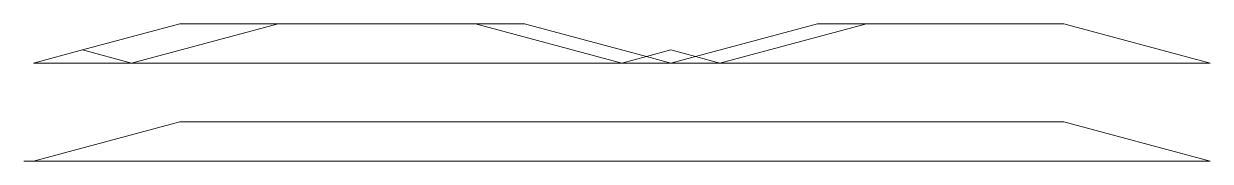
# Model space of a CAD drawing. Header units: inches. Extents: x -0.1 to 12, y -1 to 0.4.
import ezdxf

# ---------------------------------------------------------------- set-up
doc = ezdxf.new("R2010")
doc.units = ezdxf.units.IN
doc.layers.get('0').update_dxf_attribs({"linetype": 'CONTINUOUS', "lineweight": 0})

msp = doc.modelspace()

# ---------------------------------------------------------------- linework, layer by layer
at = {"color": 5}
for p, q in [((0.5, 0.134), (1.493, 0.4)), ((1.493, 0.4), (5.007, 0.4)), ((6.25, 0.067), (5.007, 0.4)), ((6.75, 0.067), (7.993, 0.4)), ((7.993, 0.4), (10.507, 0.4)), ((12, 0), (10.507, 0.4)), ((0, 0), (0.5, 0.134)), ((6.25, 0.067), (6.5, 0.134)), ((6.75, 0.067), (6.5, 0.134)), ((0, -1), (1.493, -0.6)), ((1.493, -0.6), (10.507, -0.6)), ((12, -1), (10.507, -0.6))]:
    msp.add_line(p, q, dxfattribs=at)
at = {"color": 1}
for p, q in [((1, 0), (2.493, 0.4)), ((6, 0), (4.507, 0.4)), ((7, 0), (8.493, 0.4)), ((1, 0), (0.5, 0.134)), ((6, 0), (6.25, 0.067)), ((6.5, 0), (6.25, 0.067)), ((6.5, 0), (6.75, 0.067)), ((7, 0), (6.75, 0.067))]:
    msp.add_line(p, q, dxfattribs=at)
at = {"color": 6}
for p, q in [((0, 0), (1, 0)), ((6, 0), (6.5, 0)), ((7, 0), (12, 0))]:
    msp.add_line(p, q, dxfattribs=at)
at = {"color": 3}
for p, q in [((1, 0), (6, 0)), ((6.5, 0), (7, 0)), ((-0.1, -1), (12, -1))]:
    msp.add_line(p, q, dxfattribs=at)

doc.saveas('drawing.dxf')
